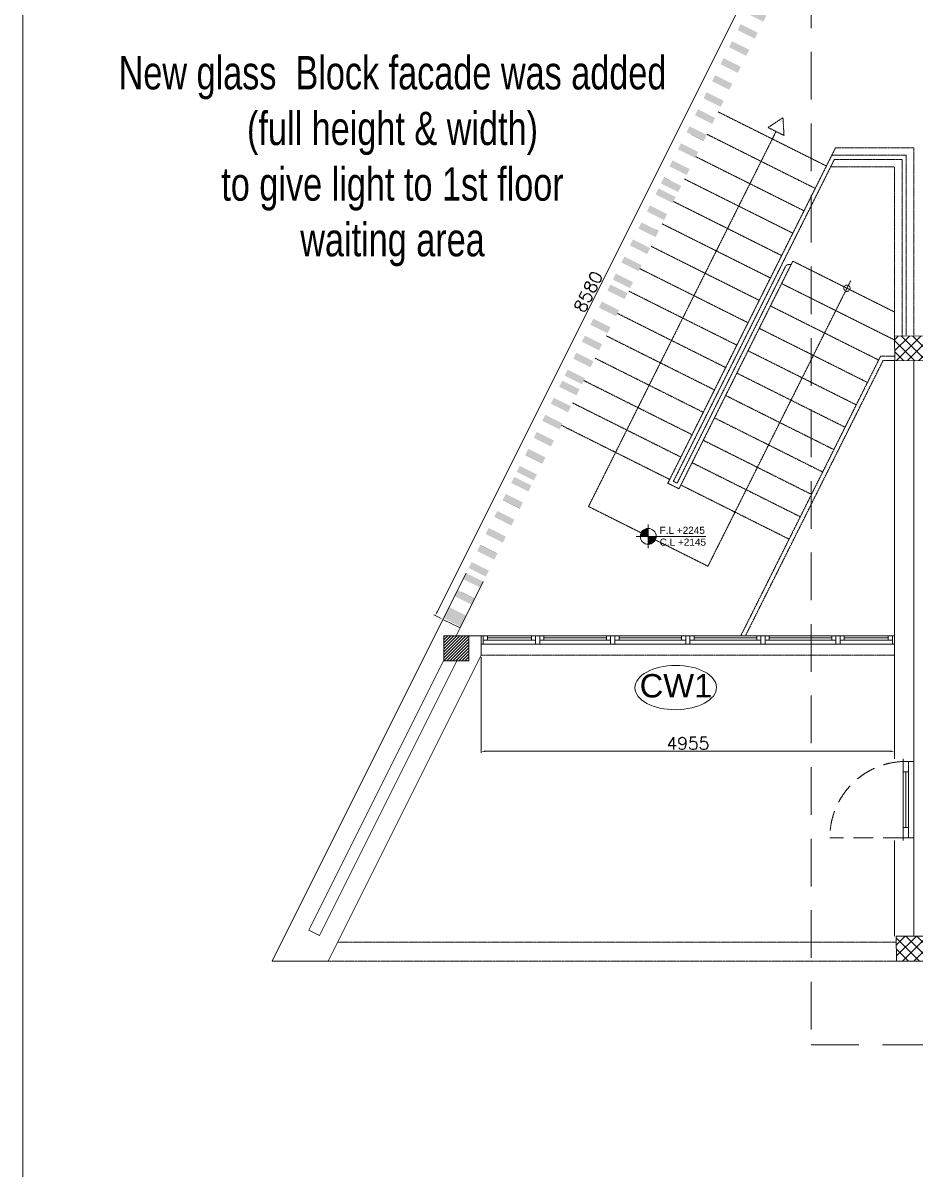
# Model space of a CAD drawing. Header units: millimetres. Extents: x -2143172 to 5255, y -610845 to 279739.
# Drawn here: x -1119593 to -1108901, y -597109 to -583372 of the extents above; entities that cross this region are included whole.
import ezdxf

# ---------------------------------------------------------------- set-up
doc = ezdxf.new("R2010")
doc.units = ezdxf.units.MM
doc.header["$LTSCALE"] = 30
doc.linetypes.add('HIDDEN', pattern=[9.525, 6.35, -3.175])
doc.linetypes.add('HIDDEN2', pattern=[0.1875, 0.125, -0.0625])
doc.layers.get('0').update_dxf_attribs({"lineweight": 5})
doc.layers.get('Defpoints').update_dxf_attribs({"lineweight": 5})
for name, color, linetype, lineweight in [('Al door tag', 4, 'Continuous', 5), ('Al Window tag', 5, 'Continuous', 5), ('Aluminum', 7, 'Continuous', 5), ('C-HYDR-CTCH', 6, 'Continuous', 5), ('Dims', 6, 'Continuous', 5), ('dims.', 152, 'Continuous', 5), ('Frame', 7, 'Continuous', 5), ('Glass Hatch', 165, 'Continuous', 5), ('Hatch', 252, 'Continuous', 5), ('New Aluminium', 250, 'Continuous', 5), ('Proj', 7, 'HIDDEN2', 5), ('Structure', 20, 'Continuous', 5), ('Walls', 32, 'Continuous', 5)]:
    doc.layers.add(name, color=color, linetype=linetype, lineweight=lineweight)
doc.styles.add('SIMPLEX', font='SIMPLEX.shx', dxfattribs={"height": 150})
doc.styles.get("Standard").update_dxf_attribs({"font": ''})
doc.styles.add('TTLB-A0-JeddahDP$0$swis721', font='swiss.ttf')
doc.styles.add('X3G_ENTITY_258862', font='swisscl.ttf', dxfattribs={"height": 200})
doc.styles.get('Standard').set_extended_font_data('@Arial Unicode MS')
doc.dimstyles.new('Buk', dxfattribs={"dimtxt": 150, "dimasz": 50, "dimexe": 20, "dimexo": 25, "dimgap": 20, "dimtad": 1, "dimdec": 0, "dimrnd": 5, "dimdsep": 46, "dimtxsty": 'SIMPLEX', "dimcen": 0, "dimdle": 20, "dimclrd": 256, "dimclre": 256, "dimclrt": 256, "dimadec": 0, "dimazin": 0, "dimtfac": 0.0075, "dimtdec": 0, "dimtmove": 1, "dimatfit": 2, "dimldrblk": 'ARCHTICK', "dimfxl": 1, "dimtolj": 1, "dimtzin": 0, "dimlwd": -1, "dimlwe": -1, "dimarcsym": 0})

# ---------------------------------------------------------------- blocks, each defined once
blk = doc.blocks.new('*D208')
at = {"layer": 'Defpoints', "color": 0, "transparency": 16777216}
for p in [(-1110722, -582847, 0), (-1114651, -590475), (-1114559, -590521, 0)]:
    blk.add_point(p, dxfattribs=at)
at = {"layer": 'dims.', "linetype": 'Continuous', "transparency": 16777216}
for p, q in [((-1110744, -582836), (-1110832, -582792)), ((-1114581, -590510), (-1114669, -590466))]:
    blk.add_line(p, q, dxfattribs=at)
at = {"layer": 'dims.', "transparency": 16777216}
blk.add_line((-1110836, -582845), (-1114629, -590430), dxfattribs=at)
for points in [[(-1110844, -582842), (-1110829, -582849), (-1110814, -582801)], [(-1114636, -590427), (-1114621, -590434), (-1114651, -590475)]]:
    blk.add_solid(points, dxfattribs=at)
at = {"layer": 'dims.', "transparency": 16777216, "insert": (-1112818, -586595), "char_height": 150, "attachment_point": 5, "rotation": 63.4349, "style": 'SIMPLEX'}
blk.add_mtext('\\A1;8580', dxfattribs=at)
blk = doc.blocks.new('_ArchTick')
at = {"color": 0, "linetype": 'ByBlock', "const_width": 0.15}
blk.add_lwpolyline([(-0.5, -0.5), (0.5, 0.5)], dxfattribs=at)
blk = doc.blocks.new('*D213')
at = {"layer": 'Defpoints', "color": 0, "transparency": 16777216}
for p in [(-1114102, -590948, 0), (-1109147, -590948, 0), (-1109147, -592102)]:
    blk.add_point(p, dxfattribs=at)
at = {"layer": 'dims.', "linetype": 'Continuous', "transparency": 16777216}
for p, q in [((-1114102, -590973), (-1114102, -592122)), ((-1109147, -590973), (-1109147, -592122))]:
    blk.add_line(p, q, dxfattribs=at)
at = {"layer": 'dims.', "transparency": 16777216}
blk.add_line((-1114052, -592102), (-1109197, -592102), dxfattribs=at)
for points in [[(-1114052, -592093), (-1114052, -592110), (-1114102, -592102)], [(-1109197, -592093), (-1109197, -592110), (-1109147, -592102)]]:
    blk.add_solid(points, dxfattribs=at)
at = {"layer": 'dims.', "transparency": 16777216, "insert": (-1111624, -592007), "char_height": 150, "attachment_point": 5, "style": 'SIMPLEX'}
blk.add_mtext('\\A1;4955', dxfattribs=at)
blk = doc.blocks.new('A$C47696aed')
at = {"layer": 'Hatch'}
h = blk.add_hatch(dxfattribs=at)
h.set_pattern_fill('ANSI37', color=256, scale=30)
h.paths.add_polyline_path([(50953, 21918), (50349, 21910), (50353, 21621), (50957, 21629)])
h.paths.add_polyline_path([(43792, 21910), (43208, 21905), (43188, 21613), (43772, 21619)])
h.paths.add_polyline_path([(29415, 21903), (28816, 21899), (28810, 21606), (29409, 21610)])
h.paths.add_polyline_path([(36600, 21905), (35999, 21897), (35991, 21612), (36592, 21619)])
h.paths.add_polyline_path([(22196, 21912), (21589, 21890), (21604, 21598), (22210, 21619)])
h.paths.add_polyline_path([(15459, 21902), (14237, 21926), (14231, 21629), (15453, 21606)])
h.paths.add_polyline_path([(15473, 14702), (14258, 14686), (14245, 14393), (15460, 14409)])
h.paths.add_polyline_path([(15447, 7508), (14244, 7492), (14238, 7199), (15441, 7215)])
h.paths.add_polyline_path([(15466, 310), (14269, 298), (14272, 4), (15468, 15)])
h.paths.add_polyline_path([(7831, 312), (7227, 308), (7238, 23), (7841, 26)])
h.paths.add_polyline_path([(7815, 7510), (7218, 7511), (7218, 7210), (7815, 7209)])
h.paths.add_polyline_path([(7825, 14699), (7206, 14701), (7195, 14398), (7814, 14396)])
h.paths.add_polyline_path([(7802, 21879), (7201, 21893), (7197, 21604), (7798, 21589)])
h.paths.add_polyline_path([(603, 21877), (0, 21900), (2, 21611), (605, 21589)])
h.paths.add_polyline_path([(610, 7499), (8, 7492), (12, 7200), (614, 7207)])
h.paths.add_polyline_path([(628, 304), (29, 303), (34, 2), (633, 3)])
h.paths.add_polyline_path([(22215, 317), (21609, 304), (21615, 3), (22220, 16)])
h.paths.add_polyline_path([(22208, 7510), (21614, 7492), (21616, 7196), (22210, 7213)])
h.paths.add_polyline_path([(22199, 14718), (21600, 14710), (21604, 14410), (22203, 14418)])
h.paths.add_polyline_path([(29400, 14702), (28798, 14707), (28802, 14415), (29404, 14410)])
h.paths.add_polyline_path([(29403, 7520), (28800, 7502), (28813, 7202), (29413, 7223)])
h.paths.add_polyline_path([(29420, 304), (28816, 310), (28813, 25), (29417, 18)])
h.paths.add_polyline_path([(36618, 314), (36021, 300), (36030, 0), (36627, 15)])
h.paths.add_polyline_path([(36611, 7503), (36009, 7505), (36011, 7207), (36612, 7205)])
h.paths.add_polyline_path([(36574, 14706), (35993, 14711), (36013, 14421), (36594, 14417)])
h.paths.add_polyline_path([(43778, 14706), (43180, 14719), (43182, 14428), (43780, 14414)])
h.paths.add_polyline_path([(43779, 7507), (43210, 7500), (43212, 7205), (43780, 7213)])
h.paths.add_polyline_path([(43816, 310), (43210, 307), (43212, 3), (43817, 5)])
h.paths.add_polyline_path([(50990, 309), (50402, 326), (50389, 18), (50977, 2)])
h.paths.add_polyline_path([(50974, 7509), (50371, 7510), (50369, 7213), (50972, 7212)])
at = {"layer": 'C-HYDR-CTCH', "color": 4, "flags": 128}
for points in [[(8, 7492), (610, 7499), (614, 7207), (12, 7200), (8, 7497)], [(29, 303), (34, 2), (633, 3), (628, 304), (29, 303)]]:
    blk.add_lwpolyline(points, dxfattribs=at)
blk = doc.blocks.new('A$C39C6726A')
at = {"layer": 'New Aluminium', "linetype": 'HIDDEN'}
blk.add_line((25, 100), (25, 800), dxfattribs=at)
at = {"layer": 'New Aluminium'}
for p, q in [((780, 100), (0, 100)), ((780, 0), (0, 0)), ((25, 0), (25, 100)), ((755, 50), (25, 50)), ((125, 100), (125, 50)), ((655, 75), (125, 75)), ((655, 100), (655, 50)), ((755, 0), (755, 100))]:
    blk.add_line(p, q, dxfattribs=at)
at = {"layer": 'New Aluminium', "linetype": 'HIDDEN'}
blk.add_arc((29, 74), 726, 2.0631, 90.3405, dxfattribs=at)

msp = doc.modelspace()

# ---------------------------------------------------------------- hatches: boundary and pattern name
at = {"layer": 'Glass Hatch', "transparency": 33554597}
h = msp.add_hatch(color=256, dxfattribs=at)
h.set_gradient(color1=(147, 149, 152), color2=(147, 149, 152), tint=1)
h.paths.add_polyline_path([(-1110618.1, -583153.7), (-1110582, -583081.5), (-1110787.7, -582978.7), (-1110823.8, -583050.9)])
h.paths.add_polyline_path([(-1110889.7, -583182.8), (-1110925.8, -583255), (-1110720.1, -583357.8), (-1110684, -583285.6)])
h.paths.add_polyline_path([(-1110991.8, -583386.9), (-1111027.9, -583459.1), (-1110822.2, -583561.9), (-1110786.1, -583489.7)])
h.paths.add_polyline_path([(-1111093.8, -583591), (-1111129.9, -583663.2), (-1110924.2, -583766), (-1110888.1, -583693.8)])
h.paths.add_polyline_path([(-1111026.3, -583970.1), (-1110990.2, -583897.9), (-1111195.9, -583795.1), (-1111232, -583867.3)])
h.paths.add_polyline_path([(-1111297.9, -583999.2), (-1111334, -584071.4), (-1111128.3, -584174.2), (-1111092.2, -584102)])
h = msp.add_hatch(color=256, dxfattribs=at)
h.set_gradient(color1=(147, 149, 152), color2=(147, 149, 152), tint=1)
h.paths.add_polyline_path([(-1111230.4, -584378.4), (-1111194.3, -584306.2), (-1111400, -584203.3), (-1111436.1, -584275.5)])
h.paths.add_polyline_path([(-1111502.1, -584407.4), (-1111538.2, -584479.6), (-1111332.4, -584582.5), (-1111296.3, -584510.3)])
h.paths.add_polyline_path([(-1111604.1, -584611.5), (-1111640.2, -584683.7), (-1111434.5, -584786.6), (-1111398.4, -584714.4)])
h.paths.add_polyline_path([(-1111706.2, -584815.6), (-1111742.3, -584887.8), (-1111536.5, -584990.7), (-1111500.4, -584918.5)])
h.paths.add_polyline_path([(-1111638.6, -585194.8), (-1111602.5, -585122.6), (-1111808.2, -585019.7), (-1111844.3, -585091.9)])
h.paths.add_polyline_path([(-1111910.3, -585223.8), (-1111946.4, -585296), (-1111740.6, -585398.9), (-1111704.5, -585326.7)])
h = msp.add_hatch(color=256, dxfattribs=at)
h.set_gradient(color1=(147, 149, 152), color2=(147, 149, 152), tint=1)
h.paths.add_polyline_path([(-1111806.6, -585530.8), (-1111770.5, -585458.6), (-1111976.2, -585355.7), (-1112012.3, -585427.9)])
h.paths.add_polyline_path([(-1112078.3, -585559.8), (-1112114.4, -585632), (-1111908.6, -585734.9), (-1111872.6, -585662.7)])
h.paths.add_polyline_path([(-1112180.3, -585763.9), (-1112216.4, -585836.1), (-1112010.7, -585939), (-1111974.6, -585866.8)])
h.paths.add_polyline_path([(-1112282.4, -585968), (-1112318.5, -586040.2), (-1112112.8, -586143.1), (-1112076.7, -586070.9)])
h.paths.add_polyline_path([(-1112214.8, -586347.2), (-1112178.7, -586275), (-1112384.4, -586172.1), (-1112420.5, -586244.3)])
h.paths.add_polyline_path([(-1112486.5, -586376.2), (-1112522.6, -586448.4), (-1112316.9, -586551.3), (-1112280.8, -586479.1)])
h = msp.add_hatch(color=256, dxfattribs=at)
h.set_gradient(color1=(147, 149, 152), color2=(147, 149, 152), tint=1)
h.paths.add_polyline_path([(-1112382.8, -586683.2), (-1112346.7, -586611), (-1112552.4, -586508.2), (-1112588.5, -586580.4)])
h.paths.add_polyline_path([(-1112654.5, -586712.3), (-1112690.6, -586784.5), (-1112484.9, -586887.3), (-1112448.8, -586815.1)])
h.paths.add_polyline_path([(-1112756.5, -586916.4), (-1112792.6, -586988.6), (-1112586.9, -587091.4), (-1112550.8, -587019.2)])
h.paths.add_polyline_path([(-1112858.6, -587120.5), (-1112894.7, -587192.7), (-1112689, -587295.5), (-1112652.9, -587223.3)])
h.paths.add_polyline_path([(-1112791, -587499.6), (-1112754.9, -587427.4), (-1112960.6, -587324.6), (-1112996.7, -587396.8)])
h.paths.add_polyline_path([(-1113062.7, -587528.7), (-1113098.8, -587600.9), (-1112893.1, -587703.7), (-1112857, -587631.5)])
h = msp.add_hatch(color=256, dxfattribs=at)
h.set_gradient(color1=(147, 149, 152), color2=(147, 149, 152), tint=1)
h.paths.add_polyline_path([(-1112959, -587835.6), (-1112922.9, -587763.4), (-1113128.6, -587660.6), (-1113164.7, -587732.8)])
h.paths.add_polyline_path([(-1113230.7, -587864.7), (-1113266.8, -587936.9), (-1113061.1, -588039.7), (-1113025, -587967.5)])
h.paths.add_polyline_path([(-1113332.8, -588068.8), (-1113368.9, -588141), (-1113163.1, -588243.9), (-1113127, -588171.7)])
h.paths.add_polyline_path([(-1113434.8, -588272.9), (-1113470.9, -588345.1), (-1113265.2, -588448), (-1113229.1, -588375.8)])
h.paths.add_polyline_path([(-1113367.2, -588652.1), (-1113331.1, -588579.9), (-1113536.9, -588477), (-1113573, -588549.2)])
h.paths.add_polyline_path([(-1113638.9, -588681.1), (-1113675, -588753.3), (-1113469.3, -588856.2), (-1113433.2, -588784)])
h = msp.add_hatch(color=256, dxfattribs=at)
h.set_gradient(color1=(147, 149, 152), color2=(147, 149, 152), tint=1)
h.paths.add_polyline_path([(-1114281.1, -589965.4), (-1114317.2, -590037.6), (-1114111.5, -590140.5), (-1114075.4, -590068.3)])
h.paths.add_polyline_path([(-1114383.1, -590169.6), (-1114419.2, -590241.7), (-1114213.5, -590344.6), (-1114177.4, -590272.4)])
h.paths.add_polyline_path([(-1114485.2, -590373.7), (-1114551.1, -590505.6), (-1114345.4, -590608.4), (-1114279.5, -590476.5)])
h.paths.add_polyline_path([(-1113535.2, -588988.1), (-1113499.1, -588915.9), (-1113704.9, -588813), (-1113741, -588885.2)])
h.paths.add_polyline_path([(-1113806.9, -589017.1), (-1113843, -589089.3), (-1113637.3, -589192.2), (-1113601.2, -589120)])
h.paths.add_polyline_path([(-1113909, -589221.2), (-1113945.1, -589293.4), (-1113739.3, -589396.3), (-1113703.2, -589324.1)])
h.paths.add_polyline_path([(-1114011, -589425.3), (-1114047.1, -589497.5), (-1113841.4, -589600.4), (-1113805.3, -589528.2)])
h.paths.add_polyline_path([(-1113943.5, -589804.5), (-1113907.4, -589732.3), (-1114113.1, -589629.4), (-1114149.2, -589701.6)])
h.paths.add_polyline_path([(-1114215.1, -589833.5), (-1114251.2, -589905.7), (-1114045.5, -590008.6), (-1114009.4, -589936.4)])
at = {"layer": 'Hatch'}
h = msp.add_hatch(dxfattribs=at)
h.set_pattern_fill('ANSI31', color=256, scale=8)
h.set_pattern_definition([(45, (191080.026, -200190.501), (-17.96051224, 17.96051224), [])])
h.paths.add_polyline_path([(-1114547.9, -591017), (-1114247.9, -591017), (-1114247.9, -590717), (-1114547.9, -590717)])

# ---------------------------------------------------------------- linework, layer by layer
at = {"layer": 'Al door tag'}
for p, q in [((-1114281.1, -589965.4, 0.2), (-1114558.9, -590521.1, 0.2)), ((-1114075.4, -590068.3, 0.2), (-1114353.2, -590623.9, 0.2))]:
    msp.add_line(p, q, dxfattribs=at)
at = {"layer": 'Al door tag', "const_width": 0.1, "elevation": 0.2}
for points in [[(-1110516, -582949.6), (-1114353.2, -590623.9)], [(-1113741, -588885.2), (-1110721.7, -582846.8)], [(-1110925.8, -583255), (-1110991.8, -583386.9), (-1110786.1, -583489.7), (-1110720.1, -583357.8), (-1110925.8, -583255)], [(-1111027.9, -583459.1), (-1111093.8, -583591), (-1110888.1, -583693.8), (-1110822.2, -583561.9), (-1111027.9, -583459.1)], [(-1111129.9, -583663.2), (-1111195.9, -583795.1), (-1110990.2, -583897.9), (-1110924.2, -583766), (-1111129.9, -583663.2)], [(-1111232, -583867.3), (-1111297.9, -583999.2), (-1111092.2, -584102), (-1111026.3, -583970.1), (-1111232, -583867.3)], [(-1111334, -584071.4), (-1111400, -584203.3), (-1111194.3, -584306.2), (-1111128.3, -584174.2), (-1111334, -584071.4)], [(-1111436.1, -584275.5), (-1111502.1, -584407.4), (-1111296.3, -584510.3), (-1111230.4, -584378.4), (-1111436.1, -584275.5)], [(-1111538.2, -584479.6), (-1111604.1, -584611.5), (-1111398.4, -584714.4), (-1111332.4, -584582.5), (-1111538.2, -584479.6)], [(-1111640.2, -584683.7), (-1111706.2, -584815.6), (-1111500.4, -584918.5), (-1111434.5, -584786.6), (-1111640.2, -584683.7)], [(-1111742.3, -584887.8), (-1111808.2, -585019.7), (-1111602.5, -585122.6), (-1111536.5, -584990.7), (-1111742.3, -584887.8)], [(-1111844.3, -585091.9), (-1111910.3, -585223.8), (-1111704.5, -585326.7), (-1111638.6, -585194.8), (-1111844.3, -585091.9)], [(-1112114.4, -585632), (-1112180.3, -585763.9), (-1111974.6, -585866.8), (-1111908.6, -585734.9), (-1112114.4, -585632)], [(-1112216.4, -585836.1), (-1112282.4, -585968), (-1112076.7, -586070.9), (-1112010.7, -585939), (-1112216.4, -585836.1)], [(-1112318.5, -586040.2), (-1112384.4, -586172.1), (-1112178.7, -586275), (-1112112.8, -586143.1), (-1112318.5, -586040.2)], [(-1112420.5, -586244.3), (-1112486.5, -586376.2), (-1112280.8, -586479.1), (-1112214.8, -586347.2), (-1112420.5, -586244.3)], [(-1112690.6, -586784.5), (-1112756.5, -586916.4), (-1112550.8, -587019.2), (-1112484.9, -586887.3), (-1112690.6, -586784.5)], [(-1112792.6, -586988.6), (-1112858.6, -587120.5), (-1112652.9, -587223.3), (-1112586.9, -587091.4), (-1112792.6, -586988.6)], [(-1112894.7, -587192.7), (-1112960.6, -587324.6), (-1112754.9, -587427.4), (-1112689, -587295.5), (-1112894.7, -587192.7)], [(-1112996.7, -587396.8), (-1113062.7, -587528.7), (-1112857, -587631.5), (-1112791, -587499.6), (-1112996.7, -587396.8)], [(-1113266.8, -587936.9), (-1113332.8, -588068.8), (-1113127, -588171.7), (-1113061.1, -588039.7), (-1113266.8, -587936.9)], [(-1113368.9, -588141), (-1113434.8, -588272.9), (-1113229.1, -588375.8), (-1113163.1, -588243.9), (-1113368.9, -588141)], [(-1113470.9, -588345.1), (-1113536.9, -588477), (-1113331.1, -588579.9), (-1113265.2, -588448), (-1113470.9, -588345.1)], [(-1113573, -588549.2), (-1113638.9, -588681.1), (-1113433.2, -588784), (-1113367.2, -588652.1), (-1113573, -588549.2)], [(-1113671.9, -588747.1), (-1113737.8, -588879), (-1113532.1, -588981.8), (-1113466.2, -588849.9), (-1113671.9, -588747.1)], [(-1113741, -588885.2), (-1113806.9, -589017.1), (-1113601.2, -589120), (-1113535.2, -588988.1), (-1113741, -588885.2)], [(-1113843, -589089.3), (-1113909, -589221.2), (-1113703.2, -589324.1), (-1113637.3, -589192.2), (-1113843, -589089.3)], [(-1113945.1, -589293.4), (-1114011, -589425.3), (-1113805.3, -589528.2), (-1113739.3, -589396.3), (-1113945.1, -589293.4)], [(-1114047.1, -589497.5), (-1114113.1, -589629.4), (-1113907.4, -589732.3), (-1113841.4, -589600.4), (-1114047.1, -589497.5)], [(-1114149.2, -589701.6), (-1114215.1, -589833.5), (-1114009.4, -589936.4), (-1113943.5, -589804.5), (-1114149.2, -589701.6)], [(-1114215.1, -589833.5), (-1114281.1, -589965.4), (-1114075.4, -590068.3), (-1114009.4, -589936.4), (-1114215.1, -589833.5)], [(-1114317.2, -590037.6), (-1114383.1, -590169.6), (-1114177.4, -590272.4), (-1114111.5, -590140.5), (-1114317.2, -590037.6)], [(-1114419.2, -590241.7), (-1114485.2, -590373.7), (-1114279.5, -590476.5), (-1114213.5, -590344.6), (-1114419.2, -590241.7)], [(-1114485.2, -590373.7), (-1114551.1, -590505.6), (-1114345.4, -590608.4), (-1114279.5, -590476.5), (-1114485.2, -590373.7)]]:
    msp.add_lwpolyline(points, dxfattribs=at)
at = {"layer": 'Al Window tag'}
msp.add_ellipse((-1111769.4, -591337.9), major_axis=(488.8, 2.3), ratio=0.5431673, dxfattribs=at)
at = {"layer": 'Aluminum'}
for p, q in [((-1109147, -590718.1, 0.2), (-1114101.6, -590718.1, 0.2)), ((-1114076.6, -590818.1, 0.2), (-1114076.6, -590718.1, 0.2)), ((-1113449.3, -590768.1, 0.2), (-1114076.6, -590768.1, 0.2)), ((-1114026.6, -590768.1, 0.2), (-1114026.6, -590718.1, 0.2)), ((-1113499.3, -590743.1, 0.2), (-1114026.6, -590743.1, 0.2)), ((-1113499.3, -590768.1, 0.2), (-1113499.3, -590718.1, 0.2)), ((-1113449.3, -590818.1, 0.2), (-1113449.3, -590718.1, 0.2)), ((-1113399.3, -590818.1, 0.2), (-1113399.3, -590718.1, 0.2)), ((-1112549.3, -590768.1, 0.2), (-1113399.3, -590768.1, 0.2)), ((-1113349.3, -590768.1, 0.2), (-1113349.3, -590718.1, 0.2)), ((-1112599.3, -590743.1, 0.2), (-1113349.3, -590743.1, 0.2)), ((-1112599.3, -590768.1, 0.2), (-1112599.3, -590718.1, 0.2)), ((-1112549.3, -590818.1, 0.2), (-1112549.3, -590718.1, 0.2)), ((-1112499.3, -590818.1, 0.2), (-1112499.3, -590718.1, 0.2)), ((-1111649.3, -590768.1, 0.2), (-1112499.3, -590768.1, 0.2)), ((-1112449.3, -590768.1, 0.2), (-1112449.3, -590718.1, 0.2)), ((-1111699.3, -590743.1, 0.2), (-1112449.3, -590743.1, 0.2)), ((-1111699.3, -590768.1, 0.2), (-1111699.3, -590718.1, 0.2)), ((-1111649.3, -590818.1, 0.2), (-1111649.3, -590718.1, 0.2)), ((-1111599.3, -590818.1, 0.2), (-1111599.3, -590718.1, 0.2)), ((-1110749.3, -590768.1, 0.2), (-1111599.3, -590768.1, 0.2)), ((-1111549.3, -590768.1, 0.2), (-1111549.3, -590718.1, 0.2)), ((-1110799.3, -590743.1, 0.2), (-1111549.3, -590743.1, 0.2)), ((-1110799.3, -590768.1, 0.2), (-1110799.3, -590718.1, 0.2)), ((-1110749.3, -590818.1, 0.2), (-1110749.3, -590718.1, 0.2)), ((-1110699.3, -590818.1, 0.2), (-1110699.3, -590718.1, 0.2)), ((-1109849.3, -590768.1, 0.2), (-1110699.3, -590768.1, 0.2)), ((-1110649.3, -590768.1, 0.2), (-1110649.3, -590718.1, 0.2)), ((-1109899.3, -590743.1, 0.2), (-1110649.3, -590743.1, 0.2)), ((-1109899.3, -590768.1, 0.2), (-1109899.3, -590718.1, 0.2)), ((-1109849.3, -590818.1, 0.2), (-1109849.3, -590718.1, 0.2)), ((-1109799.3, -590818.1, 0.2), (-1109799.3, -590718.1, 0.2)), ((-1109172, -590768.1, 0.2), (-1109799.3, -590768.1, 0.2)), ((-1109749.3, -590768.1, 0.2), (-1109749.3, -590718.1, 0.2)), ((-1109222, -590743.1, 0.2), (-1109749.3, -590743.1, 0.2)), ((-1109222, -590768.1, 0.2), (-1109222, -590718.1, 0.2)), ((-1109172, -590818.1, 0.2), (-1109172, -590718.1, 0.2)), ((-1109147, -590818.1, 0.2), (-1114101.6, -590818.1, 0.2))]:
    msp.add_line(p, q, dxfattribs=at)
at = {"layer": 'Dims'}
for p, q in [((-1112099.2, -589383.1, 0.2), (-1112099.2, -589668.8, 0.2)), ((-1112242, -589525.9, 0.2), (-1111408.8, -589525.9, 0.2))]:
    msp.add_line(p, q, dxfattribs=at)
at = {"layer": 'Dims', "const_width": 95.3, "elevation": 0.2}
for points in [[(-1112146.8, -589525.9, -0.4142136), (-1112099.2, -589478.3, -1)], [(-1112099.2, -589573.6, 0.4142136), (-1112051.5, -589525.9, 1)]]:
    msp.add_lwpolyline(points, format="xyb", dxfattribs=at)
at = {"layer": 'Dims'}
msp.add_circle((-1112099.2, -589525.9, 0.2), 95.2, dxfattribs=at)
at = {"layer": 'Frame'}
msp.add_line((-1119592.6, -561642.4, 0.1), (-1119592.6, -610845.4, 0.1), dxfattribs=at)
at = {"layer": 'Proj'}
for p, q in [((-1109963.7, -585087.3, 0.2), (-1111260.6, -584438.9, 0.2)), ((-1110097.9, -585355.7, 0.2), (-1111394.8, -584707.2, 0.2)), ((-1110232.1, -585624, 0.2), (-1111529, -584975.5, 0.2)), ((-1109913.2, -585098.1, 0.2), (-1109147, -585098.1, 0.2)), ((-1109147, -587118.1, 0.2), (-1109147, -585098.1, 0.2)), ((-1110366.2, -585892.3, 0.2), (-1111663.1, -585243.9, 0.2)), ((-1110500.4, -586160.6, 0.2), (-1111797.3, -585512.2, 0.2)), ((-1110634.5, -586429, 0.2), (-1111931.5, -585780.5, 0.2)), ((-1110768.7, -586697.3, 0.2), (-1112065.6, -586048.8, 0.2)), ((-1109147, -586837.3, 0.2), (-1110366.2, -586227.7, 0.2)), ((-1110902.9, -586965.6, 0.2), (-1112199.8, -586317.2, 0.2)), ((-1109147, -587172.7, 0.2), (-1110500.4, -586496.1, 0.2)), ((-1111037, -587234, 0.2), (-1112334, -586585.5, 0.2)), ((-1109337.6, -587412.8, 0.2), (-1110634.5, -586764.4, 0.2)), ((-1111171.2, -587502.3, 0.2), (-1112468.1, -586853.8, 0.2)), ((-1109471.8, -587681.2, 0.2), (-1110768.7, -587032.7, 0.2)), ((-1111305.4, -587770.6, 0.2), (-1112602.3, -587122.2, 0.2)), ((-1109606, -587949.5, 0.2), (-1110902.9, -587301, 0.2)), ((-1111439.5, -588038.9, 0.2), (-1112736.4, -587390.5, 0.2)), ((-1109740.1, -588217.8, 0.2), (-1111037, -587569.4, 0.2)), ((-1111573.7, -588307.3, 0.2), (-1112870.6, -587658.8, 0.2)), ((-1109874.3, -588486.2, 0.2), (-1111171.2, -587837.7, 0.2)), ((-1111707.9, -588575.6, 0.2), (-1113004.8, -587927.1, 0.2)), ((-1111842, -588843.9, 0.2), (-1113138.9, -588195.5, 0.2)), ((-1110008.4, -588754.5, 0.2), (-1111305.4, -588106, 0.2)), ((-1110142.6, -589022.8, 0.2), (-1111439.5, -588374.4, 0.2)), ((-1110276.8, -589291.1, 0.2), (-1111573.7, -588642.7, 0.2)), ((-1110410.9, -589559.5, 0.2), (-1111707.9, -588911, 0.2)), ((-1114101.6, -590948.1, 0.2), (-1109147, -590948.1, 0.2))]:
    msp.add_line(p, q, dxfattribs=at)
at = {"layer": 'Proj', "linetype": 'HIDDEN', "ltscale": 3, "elevation": 0.2}
msp.add_lwpolyline([(-1058727, -571718.1), (-1110147, -571718.1), (-1110147, -595618.1), (-1058727, -595618.1)], dxfattribs=at)
at = {"layer": 'Proj', "elevation": 0.2}
msp.add_lwpolyline([(-1110484.6, -584508), (-1110663.1, -584625.8), (-1110471.8, -584721.5)], close=True, dxfattribs=at)
for points in [[(-1109673, -586462.5), (-1111383.6, -589883.7), (-1112814.7, -589168.2), (-1110567.5, -584673.7)], [(-1110366.2, -586227.7), (-1111730.2, -588955.7), (-1111864.4, -588888.7), (-1109854.1, -584868.1), (-1108917, -584868.1), (-1108917, -587118.1)], [(-1109899.1, -584958.1), (-1109007, -584958.1), (-1109007, -587118.1)], [(-1109147, -587368.1), (-1109315.3, -587368.1), (-1110990.3, -590718.1)], [(-1109147, -587418.1), (-1109284.4, -587418.1), (-1110934.4, -590718.1)], [(-1109125.7, -594388.1), (-1115821.6, -594388.1)], [(-1109122, -594618.1), (-1115936.6, -594618.1)]]:
    msp.add_lwpolyline(points, dxfattribs=at)
msp.add_lwpolyline([(-1109057, -587118.1), (-1109057, -585008.1), (-1109868.2, -585008.1), (-1111797.3, -588866.3), (-1111752.6, -588888.7), (-1110455.7, -586294.8, -0.4142136), (-1110388.6, -586272.5)], format="xyb", dxfattribs=at)
at = {"layer": 'Proj'}
msp.add_circle((-1109717.8, -586552, 0.2), 37.5, dxfattribs=at)
at = {"layer": 'Structure', "elevation": 0.2}
msp.add_lwpolyline([(-1114547.9, -591017), (-1114247.9, -591017), (-1114247.9, -590717), (-1114547.9, -590717)], close=True, dxfattribs=at)
at = {"layer": 'Walls'}
for p, q in [((-1109147, -592191.9, 0.2), (-1109147, -587418.1, 0.2)), ((-1108917, -592191.9, 0.2), (-1108917, -587418.1, 0.2)), ((-1114558.9, -590521.1, 0.2), (-1114353.2, -590623.9, 0.2)), ((-1114400.3, -590718.1, 0.2), (-1114353.2, -590623.9, 0.2)), ((-1109147, -594318.1, 0.2), (-1109147, -593171.9, 0.2)), ((-1108917, -594318.1, 0.2), (-1108917, -593171.9, 0.2))]:
    msp.add_line(p, q, dxfattribs=at)
at = {"layer": 'Walls', "elevation": 0.2}
for points in [[(-1114558.9, -590521.1), (-1116607.4, -594618.1), (-1115936.6, -594618.1), (-1114101.6, -590948.1), (-1114101.6, -590718.1), (-1114247, -590718.1)], [(-1114393.7, -591018.1), (-1116039.5, -594309.5), (-1116164.7, -594246.9), (-1114547, -591011.6)]]:
    msp.add_lwpolyline(points, dxfattribs=at)
at = {"layer": 'Walls', "const_width": 0.1, "elevation": 0.2}
for points in [[(-1109147, -592191.9), (-1108917, -592191.9)], [(-1109147, -593171.9), (-1108917, -593171.9)]]:
    msp.add_lwpolyline(points, dxfattribs=at)

# ---------------------------------------------------------------- block references
at = {"layer": 'New Aluminium', "linetype": 'HIDDEN', "xscale": 1.256410256410257, "yscale": 1.256410256410257, "zscale": 1.256410256410257, "rotation": 90}
msp.add_blockref('A$C39C6726A', (-1108917, -593171.9, 0.2), dxfattribs=at)
at = {"layer": 'Structure', "color": 3}
msp.add_blockref('A$C47696aed', (-1109156.4, -594620.4, 0.2), dxfattribs=at)

# ---------------------------------------------------------------- texts
at = {"layer": 'Al Window tag', "insert": (-1112201.6, -591176.3, 0), "char_height": 280, "attachment_point": 1, "style": 'TTLB-A0-JeddahDP$0$swis721'}
msp.add_mtext_dynamic_manual_height_columns('CW1', width=1569.457, gutter_width=9406.5, heights=[480.3], dxfattribs=at)
at = {"layer": 'Aluminum', "color": 40, "insert": (-1115163.6, -583769), "char_height": 400, "attachment_point": 2, "style": 'X3G_ENTITY_258862'}
msp.add_mtext('New glass  Block facade was added\\P(full height & width)\\Pto give light to 1st floor\\Pwaiting area', dxfattribs=at)
at = {"layer": 'Dims'}
for s, p in [('F.L +2245', (-1111962.5, -589496.4, 0.2)), ('C.L +2145', (-1111962.5, -589638, 0.2))]:
    msp.add_text(s, height=85.73, dxfattribs=at).set_placement(p)

# ---------------------------------------------------------------- dimensions: what is measured, and where the dimension line sits
at = {"layer": 'dims.'}
dim = msp.add_aligned_dim(p1=(-1110721.7, -582846.8, 0.2), p2=(-1114558.9, -590521.1, 0.2), distance=-103.1, dimstyle='Buk', dxfattribs=at)
dim.commit()
dim.dimension.update_dxf_attribs({"geometry": '*D208', "text_midpoint": (-1112817.5, -586595.3, 0.1)})
dim = msp.add_linear_dim(base=(-1109147, -592101.6), p1=(-1114101.6, -590948.1, 0.2), p2=(-1109147, -590948.1, 0.2), dimstyle='Buk', dxfattribs=at)
dim.commit()
dim.dimension.update_dxf_attribs({"geometry": '*D213', "text_midpoint": (-1111624.3, -592006.6)})

doc.saveas('drawing.dxf')
